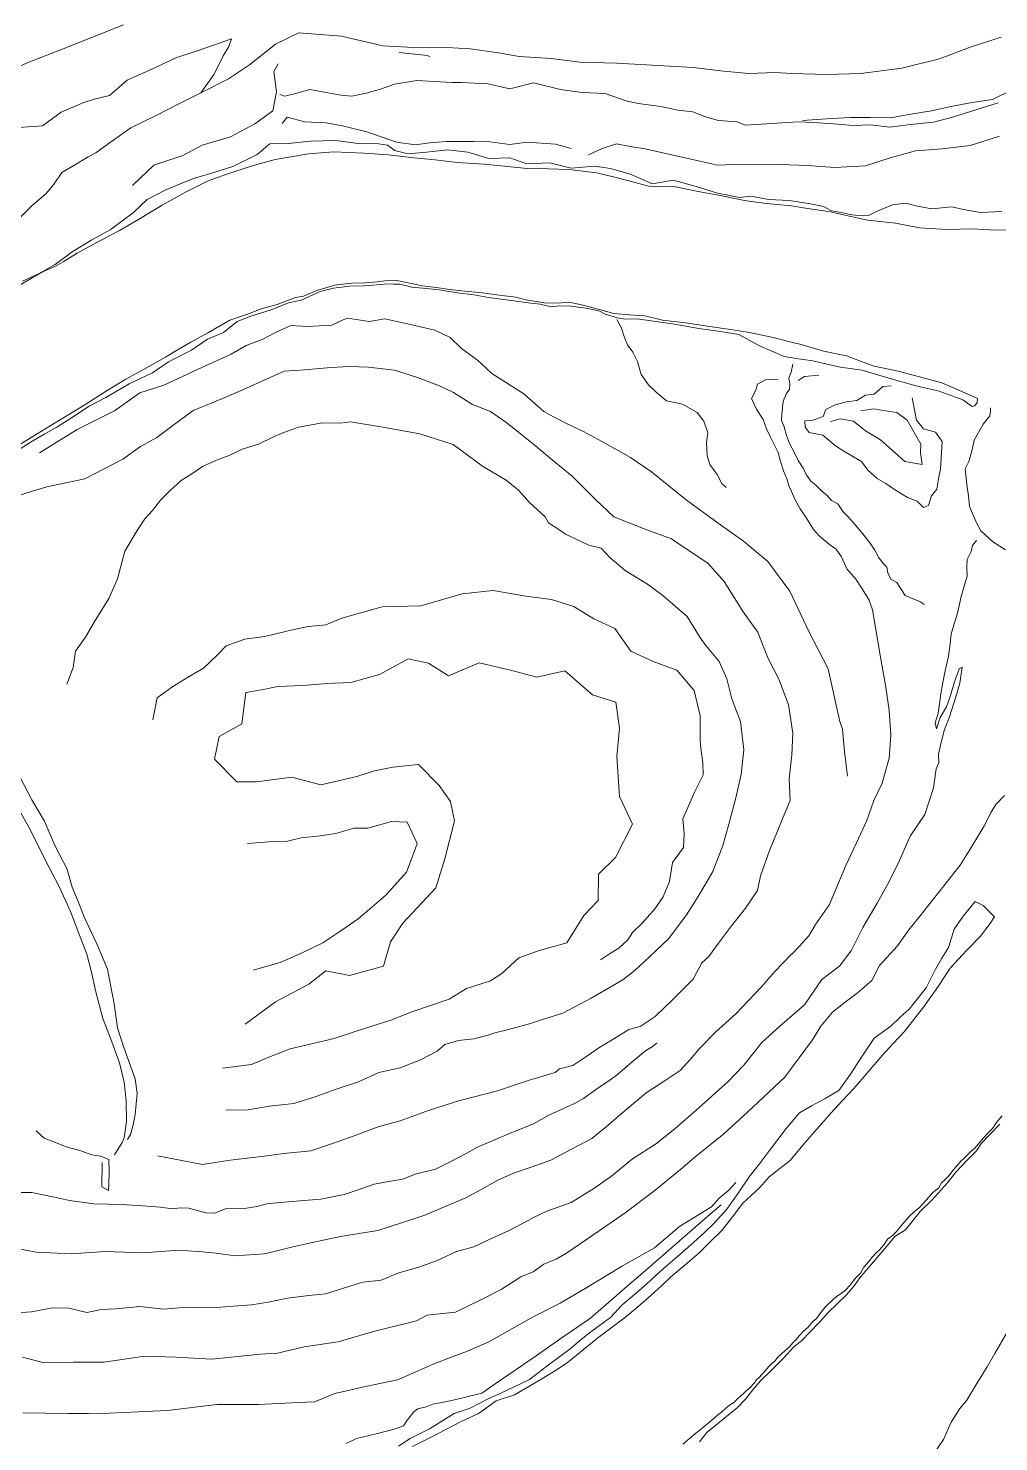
# Model space of a CAD drawing. Extents: x 683321 to 688873, y 7661944 to 7668387.
# Drawn here: x 686231.1 to 686444.6, y 7665624.4 to 7665935.4 of the extents above; entities that cross this region are included whole.
import ezdxf

# ---------------------------------------------------------------- set-up
doc = ezdxf.new("R2010")
doc.units = 0
doc.header["$MEASUREMENT"] = 0
doc.layers.add('01 CRESTA_Line', color=3, linetype='Continuous', lineweight=20)

msp = doc.modelspace()

# ---------------------------------------------------------------- linework, layer by layer
at = {"layer": '01 CRESTA_Line'}
for points in [[(686225.62, 7665925.57, 3980.5), (686231.52, 7665928.09, 3980.27), (686238.36, 7665930.78, 3979.99), (686245.19, 7665933.48, 3979.97), (686252.02, 7665936.18, 3980.21)], [(686269.07, 7665921.23, 3999), (686275.1, 7665924.31, 3998.91), (686279.73, 7665927.39, 3998.56), (686285.48, 7665931.93, 3997.71), (686290.61, 7665934.42, 3996.92), (686300.03, 7665933.68, 3996.9), (686309.11, 7665931.55, 3997.09), (686314.56, 7665931.28, 3998.34), (686323.21, 7665931.21, 3998.88), (686328.31, 7665930.91, 3999.16), (686334.56, 7665930.02, 3999.19), (686339.08, 7665929.23, 3999.34), (686346.11, 7665928.75, 3999.45), (686352.48, 7665927.99, 3999.55), (686360.56, 7665927.73, 3999.68), (686369.7, 7665927.24, 3999.82), (686377.43, 7665926.81, 3999.84), (686384.05, 7665925.96, 3999.81), (686389.67, 7665925.45, 3999.8), (686395.51, 7665925.7, 3999.61), (686399.06, 7665925.47, 3999.62), (686406.83, 7665925.24, 3999.98), (686414.33, 7665925.47, 4000.05), (686423.34, 7665926.68, 3999.98), (686431.59, 7665928.7, 3999.97), (686438.59, 7665931.35, 3999.99), (686445.21, 7665933.5, 3999.93)], [(686229.44, 7665893.96, 4000.54), (686231.92, 7665896.46, 4000.3), (686234.92, 7665899.02, 4000.34), (686236.63, 7665900.97, 4000.1), (686238.45, 7665903.73, 3999.96), (686241.12, 7665905.21, 3999.54), (686244.24, 7665907.15, 3999.36), (686245.93, 7665908.03, 3999.24), (686248.67, 7665909.98, 3999.76), (686253.61, 7665913.55, 3999.55), (686259.04, 7665916.2, 3999.16), (686264.36, 7665918.87, 3999.17), (686269.07, 7665921.23, 3999), (686272.01, 7665925.32, 3997.13), (686273.99, 7665929.34, 3995.41), (686275.17, 7665931.39, 3994.94), (686275.8, 7665933.14, 3994.4), (686272.04, 7665931.81, 3993.23), (686268.27, 7665930.49, 3991.56), (686263.54, 7665928.91, 3990.36), (686259.04, 7665926.83, 3989.87), (686252.84, 7665924.04, 3989.87), (686248.91, 7665920.63, 3989.81), (686245.58, 7665919.86, 3988.76), (686243.28, 7665919.13, 3987.89), (686238.3, 7665916.95, 3987.92), (686234.23, 7665913.99, 3987.95), (686228.97, 7665913.59, 3987.82)], [(686286.05, 7665927.64, 4002.17), (686285.11, 7665925.9, 4003.4), (686285.73, 7665921.48, 4007.26), (686284.87, 7665917.24, 4011.63), (686280.95, 7665914.39, 4010.97), (686275.57, 7665911.58, 4010.26), (686269.31, 7665909.72, 4010.13), (686265.1, 7665907.41, 4010.16), (686258.68, 7665905.3, 4010.08), (686254.03, 7665900.8, 4009.97)], [(686312.7, 7665930.08, 4000.12), (686318.95, 7665929.41, 4001.28), (686319.43, 7665929.11, 4000.12)], [(686286.43, 7665920.83, 4009.56), (686287.44, 7665920.52, 4009.6), (686289.66, 7665921, 4009.68), (686293.05, 7665921.94, 4009.68), (686295, 7665921.61, 4010.74), (686299.84, 7665920.7, 4010.01), (686302.27, 7665920.46, 4009.52), (686305.43, 7665921.13, 4009.54), (686308.6, 7665922, 4009.63), (686311.67, 7665923.15, 4009.69), (686316.56, 7665923.91, 4009.62), (686324.35, 7665923.5, 4009.62), (686326.41, 7665923.53, 4009.64), (686332.18, 7665923.2, 4009.78), (686337.04, 7665922.1, 4010.03), (686342.23, 7665923.39, 4009.87), (686348.2, 7665921.93, 4010.27), (686352.99, 7665921.31, 4010.32), (686358.03, 7665921.06, 4010.22), (686362.85, 7665919.37, 4010.26), (686365.28, 7665918.87, 4010.2), (686370.29, 7665918.21, 4010.07), (686374.03, 7665917.44, 4010.05), (686377.35, 7665917.01, 4010), (686380.09, 7665915.95, 4010.1), (686382.97, 7665915.17, 4010.36), (686387.11, 7665914.85, 4010.69), (686388.86, 7665914.12, 4011.38), (686400.51, 7665914.87, 4010.27)], [(686401.48, 7665915.15, 4009.84), (686406.71, 7665915.49, 4009.25), (686411.93, 7665915.82, 4008.59), (686416.36, 7665915.79, 4008.5), (686420.8, 7665915.75, 4008.64), (686425.33, 7665916.52, 4008.44), (686429.86, 7665917.29, 4008.58), (686434.13, 7665918.22, 4008.8), (686438.79, 7665919.08, 4009.23), (686443.27, 7665919.75, 4009.63), (686447.86, 7665922.05, 4010.02)], [(686400.51, 7665914.87, 4010.27), (686403.82, 7665914.67, 4010.33), (686408.31, 7665914.43, 4010.45), (686412.6, 7665914.05, 4010.54), (686416.43, 7665914.17, 4010.54), (686420.68, 7665913.69, 4010.58), (686425.2, 7665914.29, 4010.68), (686430.28, 7665914.79, 4010.89), (686434.44, 7665915.9, 4010.68), (686444.5, 7665919.05, 4010.43)], [(686288.07, 7665915.86, 4013.28), (686286.91, 7665914.51, 4013.56)], [(686350.52, 7665909, 4020.83), (686347.12, 7665909.92, 4020.43), (686340.84, 7665910.34, 4019.11), (686337.07, 7665909.86, 4018.44), (686332.65, 7665910.43, 4017.93), (686328.96, 7665910.49, 4017.75), (686326.33, 7665910.53, 4017.99), (686323.03, 7665910.49, 4017.93), (686319.36, 7665910.22, 4017.27), (686316.31, 7665909.82, 4016.49), (686312.07, 7665910.39, 4016.47), (686305.55, 7665912.63, 4015.89), (686300.24, 7665913.99, 4015.58), (686296.53, 7665914.59, 4014.69), (686291.93, 7665914.88, 4014.1), (686288.07, 7665915.86, 4013.28)], [(686445.36, 7665895.09, 4031.28), (686440.6, 7665894.91, 4030.62), (686436.92, 7665895.57, 4030.09), (686434.31, 7665896.11, 4029.68), (686429.91, 7665895.73, 4029), (686426.41, 7665896.39, 4028.39), (686424.23, 7665896.96, 4027.96), (686421.28, 7665896.61, 4027.73), (686417.73, 7665895.11, 4027.67), (686416, 7665894.21, 4027.52), (686414.79, 7665894.17, 4027.36), (686412.28, 7665894.41, 4027.26), (686409.53, 7665894.98, 4026.9), (686407.81, 7665895.25, 4026.75), (686406.1, 7665896.19, 4026.73), (686403.25, 7665896.78, 4026.45), (686398.51, 7665897.57, 4025.8), (686393.94, 7665897.76, 4025.18), (686390.06, 7665898.51, 4024.79), (686387.7, 7665898.21, 4024.5), (686386.13, 7665898.46, 4024.42), (686382.73, 7665899.18, 4024.21), (686378.04, 7665900.63, 4023.56), (686373.03, 7665901.99, 4022.94), (686368.42, 7665901.23, 4022.43), (686363.5, 7665903.31, 4022.19), (686359.19, 7665904.59, 4021.93), (686355.74, 7665905.06, 4021.56), (686350.51, 7665904.68, 4021.19), (686345.82, 7665905.79, 4020.6), (686340.82, 7665905.63, 4020.06), (686337.03, 7665906.94, 4019.7), (686332.41, 7665906.81, 4019.24), (686327.8, 7665908.2, 4018.65), (686323.32, 7665908.72, 4018.14), (686318.68, 7665908.2, 4017.71), (686314.6, 7665907.77, 4017.45), (686311.72, 7665908.57, 4017.19), (686310.16, 7665909.71, 4016.95), (686307.29, 7665910.14, 4016.85), (686304.19, 7665910.02, 4016.69), (686298.76, 7665910.76, 4016.22), (686293.18, 7665910.62, 4015.79), (686288.34, 7665910.07, 4015.45), (686284.24, 7665910.04, 4015.04), (686281.42, 7665907.62, 4014.77), (686276.12, 7665905.03, 4014.45), (686271.65, 7665903.63, 4014.14), (686267.46, 7665902.41, 4013.79), (686264.32, 7665901.12, 4013.61), (686261.19, 7665899.82, 4013.43), (686257.25, 7665897.72, 4012.89), (686254.19, 7665894.88, 4012.33), (686251.63, 7665892.99, 4012.15), (686249.07, 7665891.1, 4011.98), (686245.08, 7665888.87, 4011.41), (686240.72, 7665886.23, 4010.89), (686237, 7665883.48, 4010.39), (686233.35, 7665881.42, 4010.01), (686229.77, 7665879.8, 4009.58)], [(686354.38, 7665907.6, 4020.29), (686357.36, 7665908.97, 4020.52), (686360.5, 7665909.97, 4020.78), (686363.52, 7665909.45, 4020.89), (686366.84, 7665908.91, 4020.15), (686375.24, 7665907.03, 4019.61), (686381.47, 7665905.58, 4019.49)], [(686381.47, 7665905.58, 4019.49), (686382.55, 7665905.32, 4019.47), (686388.57, 7665905.5, 4019.31), (686396.57, 7665905.46, 4019.52), (686402.58, 7665905.21, 4019.64), (686408.52, 7665904.77, 4019.77), (686415.33, 7665905.18, 4019.97), (686420.76, 7665906.91, 4019.95), (686426.35, 7665908.43, 4020.09), (686432.17, 7665908.87, 4020.03), (686438.37, 7665909.62, 4020.08), (686444.84, 7665911.66, 4020.22)], [(686228.77, 7665878.67, 4009.58), (686232.09, 7665880.62, 4010.02), (686234.58, 7665881.95, 4009.97), (686237.24, 7665883.14, 4010.29), (686238.78, 7665884.02, 4010.37), (686241.86, 7665885.97, 4010.95), (686246.85, 7665888.66, 4011.6), (686251.12, 7665890.96, 4012.09), (686255.33, 7665893.32, 4012.57), (686260.53, 7665896.53, 4013.24), (686265.78, 7665899.44, 4013.87), (686270.63, 7665901.84, 4014.15), (686274.76, 7665903.34, 4014.44), (686280.36, 7665905.17, 4014.85), (686285.39, 7665906.53, 4015.27), (686292.76, 7665907.82, 4015.97), (686298.28, 7665908.26, 4016.38), (686304.93, 7665907.96, 4016.7), (686310.32, 7665907.55, 4017.17), (686315.95, 7665906.93, 4017.77), (686320.63, 7665906.45, 4018.23), (686325.43, 7665905.86, 4018.59), (686331.4, 7665905.55, 4019.32), (686335.91, 7665905.1, 4019.84), (686340.88, 7665904.61, 4020.2), (686345.51, 7665904.48, 4020.79), (686350.13, 7665904.32, 4021.23), (686356.1, 7665903.59, 4021.72), (686360.16, 7665902.7, 4022.04), (686367.62, 7665900.7, 4022.5), (686373.48, 7665900.52, 4023.06), (686378.14, 7665899.57, 4023.69), (686383.67, 7665898.56, 4024.14), (686388.73, 7665897.51, 4024.69), (686393.43, 7665896.87, 4025.23), (686399.02, 7665896.36, 4026.07), (686402.54, 7665895.77, 4026.32), (686407.59, 7665895.04, 4026.93), (686410.08, 7665894.46, 4026.97), (686412.79, 7665893.84, 4027.36), (686415.87, 7665893.2, 4027.58), (686421.9, 7665892.52, 4028.07), (686427.22, 7665891.55, 4028.97), (686433.2, 7665891.12, 4029.67), (686438.89, 7665891.29, 4030.61), (686443.85, 7665891, 4031.08), (686450.58, 7665891.11, 4031.81)], [(686227.71, 7665842.94, 4007.73), (686232.06, 7665845.61, 4008.12), (686235.91, 7665847.92, 4008.61), (686240.74, 7665850.89, 4008.85), (686243.73, 7665852.69, 4009.22), (686248.44, 7665855.74, 4009.72), (686252.56, 7665858.19, 4010.16), (686256.6, 7665860.43, 4010.62), (686261.3, 7665863.1, 4011.24), (686264.06, 7665864.72, 4011.64), (686266.82, 7665866.34, 4012.04), (686270.75, 7665868.52, 4012.6), (686275.46, 7665871.17, 4013.07), (686279.54, 7665872.58, 4013.44), (686282.31, 7665873.67, 4013.86), (686285.87, 7665874.62, 4014.19), (686289.86, 7665876.17, 4014.62), (686291.64, 7665876.47, 4014.77), (686294.58, 7665877.73, 4015), (686298.51, 7665878.9, 4015.47), (686302.21, 7665879.36, 4015.65), (686305.19, 7665879.42, 4016.15), (686307.9, 7665879.61, 4016.24), (686309.57, 7665879.84, 4016.4), (686312.16, 7665879.92, 4016.6), (686317.83, 7665878.77, 4017.55), (686320.83, 7665878.36, 4017.93), (686323.84, 7665877.96, 4018.31), (686327.79, 7665877.53, 4018.72), (686330.47, 7665877.27, 4018.96), (686335.31, 7665876.65, 4019.38), (686338.39, 7665876.3, 4019.82), (686340.55, 7665875.66, 4019.95), (686344.69, 7665875.04, 4020.56), (686347.63, 7665874.96, 4020.95), (686350.02, 7665875.15, 4020.93), (686353.22, 7665874.47, 4021.55), (686356.52, 7665873.64, 4021.94), (686359.95, 7665872.64, 4022.36), (686363.36, 7665872.39, 4022.87), (686366.77, 7665872.13, 4023.37), (686370.66, 7665871.24, 4023.86), (686375.7, 7665870.61, 4024.48), (686380.52, 7665869.86, 4024.95), (686386.16, 7665869.06, 4025.56), (686389.83, 7665868.51, 4025.96), (686395.01, 7665867.4, 4026.73), (686398.1, 7665866.62, 4027.13), (686401.19, 7665865.83, 4027.53), (686406.08, 7665864.36, 4028.23), (686411.16, 7665863.33, 4028.97), (686414.2, 7665862.21, 4029.39), (686417.24, 7665861.09, 4029.82), (686422.49, 7665859.99, 4030.65), (686427.19, 7665858.7, 4031.09), (686432.09, 7665857.42, 4031.48), (686435.22, 7665856.08, 4031.68), (686439.96, 7665853.95, 4031.9), (686439.89, 7665852.99, 4031.96), (686439.31, 7665852.38, 4031.89), (686438.78, 7665852.23, 4031.81), (686436.78, 7665853.64, 4031.75), (686431.55, 7665855.56, 4031.44), (686426.17, 7665856.81, 4031.22), (686423.31, 7665857.63, 4030.76), (686420.44, 7665858.45, 4030.3), (686417.51, 7665859.32, 4029.94), (686414.58, 7665860.19, 4029.58), (686409.85, 7665860.9, 4029.04), (686406.81, 7665861.56, 4028.52), (686403.76, 7665862.23, 4027.99), (686400.59, 7665862.71, 4027.53), (686397.43, 7665863.19, 4027.06), (686392, 7665865.54, 4026.29), (686387.44, 7665868.08, 4025.48), (686382.91, 7665868.76, 4025.23), (686378.61, 7665869.4, 4024.81), (686372.88, 7665870.38, 4024), (686369.69, 7665870.87, 4023.69), (686365.05, 7665871.51, 4023.12), (686362.5, 7665871.46, 4022.7), (686360.77, 7665871.7, 4022.74), (686358.03, 7665872.49, 4022.14), (686356.6, 7665873.24, 4022.03), (686353.83, 7665873.86, 4021.7), (686352.07, 7665874.08, 4021.43), (686350.45, 7665874.29, 4021.2), (686348.05, 7665874.38, 4020.89), (686346.14, 7665874.15, 4020.46), (686343.74, 7665874.75, 4020.1), (686341.11, 7665875.01, 4020.09), (686337.4, 7665875.53, 4019.75), (686332.38, 7665876.18, 4019.14), (686329.12, 7665876.75, 4018.78), (686325.56, 7665877.25, 4018.34), (686321.51, 7665877.9, 4017.94), (686317.93, 7665878.25, 4017.41), (686315.47, 7665878.48, 4017.1), (686312.87, 7665879.1, 4016.59), (686311.47, 7665879.1, 4016.57), (686310.18, 7665879.22, 4016.39), (686307.79, 7665878.95, 4016.37), (686305, 7665878.79, 4016.14), (686301.76, 7665878.72, 4015.59), (686298.22, 7665878.24, 4015.14), (686295.28, 7665877.48, 4014.96), (686291.13, 7665875.62, 4014.51), (686288.35, 7665875.01, 4014.18), (686284.51, 7665873.47, 4013.75), (686280.03, 7665872.1, 4013.56), (686277.06, 7665870.92, 4013.08), (686274, 7665868.5, 4012.64), (686270.51, 7665866.99, 4012.25), (686266.96, 7665864.64, 4011.76), (686261.91, 7665862.05, 4011.26), (686258.39, 7665859.6, 4010.76), (686253.3, 7665857.16, 4010.1), (686248.15, 7665854.18, 4009.67), (686244.44, 7665852.27, 4009.34), (686240.6, 7665849.74, 4009.01), (686237.32, 7665847.65, 4008.7), (686234.7, 7665846.16, 4008.46), (686232.08, 7665844.68, 4008.23), (686229.31, 7665842.92, 4007.93)], [(686300.55, 7665871.33, 4011.68), (686301.31, 7665871.67, 4011.64), (686306.07, 7665870.94, 4011.12), (686309.57, 7665871.52, 4011.33), (686315.19, 7665870.26, 4010.63), (686320.51, 7665869.04, 4010.82), (686323.91, 7665867.42, 4009.82), (686326.42, 7665864.97, 4009.61), (686329.92, 7665862.37, 4009.6), (686331.81, 7665860.62, 4009.68)], [(686233.53, 7665841.99, 4006.93), (686241.8, 7665847.13, 4006.88), (686250.04, 7665851.28, 4007.69), (686255.62, 7665855.25, 4008.79), (686260.88, 7665856.88, 4009.93), (686269.23, 7665860.82, 4010.65), (686275.72, 7665863.69, 4010.22), (686279.04, 7665865.62, 4011.22), (686282.52, 7665866.98, 4011.47), (686285.63, 7665868.54, 4011.81), (686288.85, 7665870.01, 4012.22), (686292.44, 7665869.84, 4013.12), (686297.87, 7665870.12, 4011.81), (686300.55, 7665871.33, 4011.68)], [(686384.67, 7665834.38, 4016.13), (686383.7, 7665835.25, 4015.97), (686382.65, 7665837.26, 4016.64), (686381.03, 7665839.47, 4017.44), (686380.47, 7665841.41, 4018.33), (686380.3, 7665844.26, 4019.28), (686380.59, 7665846.42, 4019.78), (686379.74, 7665848.96, 4020.6), (686378.28, 7665850.86, 4021.23), (686375.06, 7665852.72, 4021.66), (686371.53, 7665853.49, 4021.66), (686369.24, 7665855.33, 4021.85), (686367.54, 7665856.97, 4021.71), (686365.95, 7665859.23, 4022.18), (686365.12, 7665862.14, 4022.86), (686364.11, 7665864.14, 4022.8), (686362.94, 7665865.75, 4022.65), (686362.25, 7665867.41, 4022.03), (686361.59, 7665869.48, 4021.92), (686360.56, 7665871.38, 4022.56)], [(686226.9, 7665832.01, 4001.62), (686235.18, 7665834.51, 4001.06), (686243.48, 7665836.3, 4000.91), (686251.86, 7665840.65, 3999.88), (686255.8, 7665843.43, 3999.87), (686259.39, 7665845.41, 3999.84), (686262.86, 7665848.06, 3999.83), (686267.33, 7665851.34, 3999.82), (686272.41, 7665853.36, 3999.82), (686276.76, 7665855.22, 3999.9), (686282.15, 7665857.65, 3999.99), (686287.4, 7665860, 3999.94), (686291.95, 7665860.27, 3999.94), (686297.67, 7665860.8, 3999.94), (686301.75, 7665860.99, 3999.95), (686305.94, 7665860.88, 3999.96), (686311.69, 7665860.17, 3999.99), (686316.74, 7665858.62, 4000.01), (686321.55, 7665856.79, 4000.05), (686324.63, 7665855.3, 4000.08), (686328.84, 7665852.65, 4000.12), (686332.81, 7665851.08, 4000.28), (686336.14, 7665848.76, 4000.16), (686339.66, 7665845.94, 4000.19), (686342.28, 7665843.93, 4000.21), (686346.79, 7665840.08, 4000.29), (686350.77, 7665836.89, 4000.47), (686355.88, 7665831.75, 4000.83), (686359.95, 7665827.96, 4000.42), (686367.23, 7665825.06, 4001.03), (686372.63, 7665823.07, 4000.93), (686374.08, 7665822.1, 4000.89)], [(686331.81, 7665860.62, 4009.68), (686333.06, 7665859.48, 4009.73), (686335.52, 7665857.9, 4009.85), (686340.13, 7665854.98, 4010.02), (686344.52, 7665851.08, 4010.03), (686346.67, 7665849.94, 4010.03)], [(686399.32, 7665861.51, 4030.07), (686398.95, 7665859.79, 4029.39), (686398.44, 7665858.42, 4029.52), (686398.7, 7665857.09, 4029.2), (686398.62, 7665855.97, 4028.64), (686398.01, 7665855.24, 4027.91), (686397.45, 7665853.86, 4027.74), (686397.16, 7665852.92, 4027.82), (686397.08, 7665851.83, 4027.69), (686396.93, 7665850.56, 4027.85), (686396.85, 7665849.13, 4027.82), (686397.39, 7665847.74, 4028.03), (686397.97, 7665845.82, 4027.78), (686398.61, 7665844.08, 4027.79), (686399.71, 7665842.03, 4027.73), (686400.53, 7665840.35, 4027.64), (686401.57, 7665838.62, 4027.37), (686402.27, 7665837.25, 4027.4), (686403.32, 7665835.8, 4027.29), (686404.39, 7665834.87, 4027.22), (686405.73, 7665833.61, 4027.27), (686406.95, 7665832.55, 4027.16), (686407.85, 7665831.54, 4027.03), (686409.23, 7665830.76, 4026.97), (686410.41, 7665829.01, 4026.83), (686411.58, 7665827.87, 4026.84), (686412.58, 7665826.65, 4026.81), (686413.55, 7665825.62, 4026.8), (686414.7, 7665824.22, 4026.69), (686416.27, 7665822.23, 4026.75), (686417.39, 7665820.62, 4026.77), (686418.19, 7665819.05, 4026.62), (686419.24, 7665817.68, 4026.64), (686420.03, 7665816.83, 4026.47), (686420.21, 7665815.64, 4026.09), (686420.89, 7665814.25, 4026.19), (686422.24, 7665813.52, 4026.23), (686423.22, 7665811.87, 4025.87), (686424.05, 7665810.61, 4025.64), (686425.81, 7665809.87, 4025.49), (686427.4, 7665809.2, 4025.15), (686428.25, 7665808.63, 4024.79)], [(686399.07, 7665731.68, 4020.68), (686399.19, 7665731.8, 4020.68), (686400.75, 7665733.36, 4020.63), (686402.84, 7665735.75, 4020.7), (686404.29, 7665738.21, 4020.67), (686407.38, 7665742.62, 4020.67), (686408.99, 7665746.53, 4020.55), (686411.02, 7665751.22, 4020.58), (686413.32, 7665756.22, 4020.66), (686415.62, 7665761.08, 4020.8), (686417.14, 7665765.49, 4020.89), (686419, 7665769.32, 4021.1), (686420.51, 7665774.81, 4021.29), (686420.9, 7665779.86, 4021.57), (686420.51, 7665785.3, 4021.99), (686419.81, 7665790.42, 4022.45), (686418.66, 7665797.02, 4023.05), (686416.89, 7665807.48, 4023.84), (686416.04, 7665809.73, 4024.15), (686414.47, 7665812.28, 4024.3), (686413.21, 7665814.21, 4024.28), (686411.2, 7665816.49, 4024.45), (686410.02, 7665819.16, 4024.66), (686408.89, 7665820.79, 4024.7), (686407.4, 7665821.84, 4024.32), (686405.21, 7665823.66, 4024.75), (686403.86, 7665825.18, 4024.77), (686402.31, 7665827.64, 4024.95), (686400.97, 7665829.67, 4025.21), (686399.82, 7665831.66, 4025.37), (686398.45, 7665834.8, 4025.64), (686397.99, 7665836.29, 4025.8), (686397.3, 7665838.05, 4026.04), (686396.59, 7665840.09, 4026.15), (686396.07, 7665842.12, 4026.44), (686395.37, 7665843.57, 4026.57), (686394.33, 7665845.58, 4026.73), (686393.54, 7665847.31, 4026.9), (686392.83, 7665849.34, 4026.95), (686391.38, 7665851.45, 4027.23), (686390.25, 7665853.96, 4027.08), (686391.16, 7665855.8, 4027.46), (686391.55, 7665857.14, 4027.48), (686393.34, 7665858.07, 4027.96), (686396.11, 7665858.23, 4028.42)], [(686405.06, 7665859.09, 4028.31), (686401.88, 7665858.82, 4029.67), (686400.5, 7665857.94, 4028.45)], [(686425.57, 7665854.15, 4031.15), (686426.56, 7665849.17, 4030.91), (686428.08, 7665847.33, 4030.37), (686430.75, 7665846.53, 4030.55), (686432.2, 7665844.48, 4030.83), (686431.82, 7665838.45, 4030.77), (686431.47, 7665836.65, 4030.64), (686431.03, 7665834.02, 4029.85), (686429.86, 7665832.56, 4029.94), (686429.17, 7665830.42, 4029.62), (686428.1, 7665830.02, 4029.12), (686426.7, 7665831.39, 4028.59), (686424.55, 7665832.22, 4028.22), (686421.7, 7665833.93, 4028.9), (686419.81, 7665835.26, 4029.82), (686417.92, 7665836.35, 4029.69), (686415.81, 7665838.21, 4029.15), (686414.45, 7665840.08, 4029.53), (686410.56, 7665842.37, 4029.14), (686408.75, 7665843.54, 4028.62), (686405.91, 7665845.91, 4028.95), (686402.95, 7665846.5, 4028.96), (686402.01, 7665847.65, 4029.19), (686402, 7665849.04, 4028.87), (686403.61, 7665849.16, 4028.72), (686406.03, 7665849.98, 4029.5), (686406.6, 7665851.56, 4029.57), (686408.63, 7665852.57, 4029.89), (686411.14, 7665853.2, 4029.45), (686413.4, 7665853.53, 4030.09), (686415.3, 7665854.67, 4030.12), (686417.22, 7665854.89, 4030.5), (686419.11, 7665856.61, 4030.12), (686420.99, 7665856.78, 4030.54)], [(686346.67, 7665849.94, 4010.03), (686349.64, 7665848.36, 4010.03), (686353.25, 7665846.71, 4010.04), (686357.32, 7665844.48, 4010.01), (686360.88, 7665842.54, 4009.83), (686363.6, 7665840.99, 4009.72), (686368.19, 7665837.84, 4010.3), (686375.86, 7665831.69, 4011.33), (686382.88, 7665826.53, 4012.24), (686388.5, 7665822.58, 4011.47), (686393.85, 7665818.09, 4011.08), (686398.68, 7665811.55, 4010.43), (686402.85, 7665802.7, 4010.4), (686407.14, 7665794.51, 4010.45), (686408.73, 7665787.12, 4010.46), (686409.7, 7665782.87, 4010.56), (686410.26, 7665781.21, 4010.29), (686410.71, 7665776.29, 4010.77), (686411.34, 7665770.84, 4011.31)], [(686407.62, 7665848.9, 4029.83), (686409.73, 7665849.52, 4029.97), (686412.71, 7665849, 4029.17), (686415.31, 7665846.87, 4029.36), (686418.59, 7665844.86, 4030.3), (686421.86, 7665841.99, 4029.53), (686423.97, 7665840.12, 4029.97), (686427.8, 7665839.42, 4030.24), (686427.46, 7665841.99, 4030.76), (686427.52, 7665843.91, 4030.59), (686424.47, 7665849.19, 4031), (686422.19, 7665850.92, 4030.75), (686419.2, 7665851.35, 4030.5), (686417.12, 7665851.68, 4030.61), (686414.26, 7665851.28, 4030.51)], [(686442.81, 7665851.88, 4032.46), (686442.86, 7665851.17, 4032.89), (686442.71, 7665850.17, 4033.05), (686441.19, 7665848.29, 4033.05), (686439.27, 7665844.82, 4033.25), (686438.74, 7665842.41, 4033.86), (686438.07, 7665840.09, 4033.89), (686437.29, 7665838.5, 4033.89), (686437.73, 7665834.47, 4034.07), (686438, 7665832.55, 4034.06), (686438.23, 7665830.23, 4033.8), (686439.86, 7665826.46, 4034.04), (686440.74, 7665824.86, 4034.09), (686443.35, 7665822.42, 4035.55), (686446.17, 7665820.69, 4036.52)], [(686274.55, 7665697.4, 3989.48), (686279.43, 7665697.49, 3989.53), (686284.1, 7665698.24, 3989.57), (686289.51, 7665698.84, 3989.53), (686294.4, 7665700.42, 3989.62), (686298.42, 7665701.85, 3989.64), (686303.72, 7665703.63, 3989.61), (686308.22, 7665705.65, 3989.16), (686312.92, 7665706.72, 3989.8), (686317.41, 7665708.48, 3989.81), (686321.02, 7665710.33, 3989.82), (686322.76, 7665711.85, 3989.82), (686325.75, 7665712.68, 3989.84), (686329.13, 7665713.11, 3989.95), (686332.25, 7665713.86, 3990.06), (686333.76, 7665714.38, 3990.09), (686336.77, 7665715.14, 3990.21), (686341.56, 7665716.45, 3990.29), (686344.21, 7665717.31, 3990.19), (686348.73, 7665718.72, 3990.2), (686354.98, 7665722.02, 3990.21), (686361.93, 7665726.07, 3990.18), (686364.66, 7665728.15, 3990.18), (686367.8, 7665731.09, 3990.17), (686372.01, 7665735.17, 3990.19), (686375.91, 7665740.34, 3990.17), (686378.53, 7665744.38, 3990.07), (686381.7, 7665749.88, 3990.1), (686383.9, 7665755.58, 3990.14), (686385.27, 7665760.31, 3990.19), (686386.73, 7665765.8, 3990.17), (686387.97, 7665771.24, 3990.14), (686388.56, 7665776.7, 3990.22), (686387.79, 7665782.88, 3990.26), (686385.91, 7665787.85, 3990.06), (686384.8, 7665792.31, 3990.01), (686383.09, 7665796.09, 3990.01), (686380.19, 7665799.6, 3990.09), (686378.87, 7665801.47, 3990.06), (686376.09, 7665805.97, 3990.01), (686373.41, 7665808.3, 3989.98), (686370.74, 7665810.62, 3989.94), (686367.31, 7665813.15, 3989.93), (686362.46, 7665816.11, 3989.93), (686359.03, 7665818.96, 3990.08), (686357.13, 7665821.02, 3990.78), (686354.4, 7665821.68, 3990.37), (686351.66, 7665823.05, 3990.07), (686349.31, 7665824.15, 3990.04), (686347.8, 7665825.13, 3990.03), (686345.58, 7665826.61, 3989.95), (686344.8, 7665827.94, 3989.94), (686341.38, 7665831.07, 3989.92), (686338.92, 7665833.82, 3990.03), (686336.27, 7665835.99, 3989.94), (686331.04, 7665839.05, 3989.83), (686324.57, 7665843.84, 3989.4), (686317.25, 7665846.19, 3989.45), (686309.51, 7665847.6, 3989.63), (686301.99, 7665848.83, 3989.78), (686299.76, 7665848.51, 3989.81), (686295.84, 7665848.61, 3989.82), (686290.54, 7665847.66, 3989.79), (686287.28, 7665846.49, 3989.81), (686284.88, 7665845.44, 3989.89), (686281.72, 7665843.93, 3990.06), (686278.17, 7665842.79, 3990.14), (686275.28, 7665841.41, 3990.18), (686272.49, 7665840.37, 3990.22), (686269.44, 7665838.99, 3990.31), (686267.04, 7665837.4, 3990.28), (686264.75, 7665835.9, 3990.23), (686262.26, 7665833.71, 3990.15), (686260.15, 7665831.59, 3989.99), (686258.38, 7665829.36, 3989.89), (686256.72, 7665827.5, 3989.91), (686255.02, 7665824.93, 3989.88), (686252.34, 7665820.37, 3989.77), (686250.7, 7665814.32, 3989.73), (686248.82, 7665809.93, 3989.84), (686245.55, 7665804.74, 3989.93), (686243.65, 7665801.43, 3989.95), (686241.45, 7665798.39, 3989.98), (686240.94, 7665794.77, 3990.01), (686239.57, 7665791.12, 3989.98), (686239.56, 7665791.13, 3989.98)], [(686374.08, 7665822.1, 4000.89), (686380.63, 7665817.71, 4000.73), (686384.22, 7665813.73, 4000.67), (686388.38, 7665807.01, 4000.53), (686391.6, 7665802.57, 4000.68), (686392.88, 7665799.36, 4000.61)], [(686405.74, 7665726.14, 4030.13), (686409.64, 7665729.14, 4030.57), (686412.27, 7665732.59, 4030.88), (686414.7, 7665737.59, 4030.68), (686417.86, 7665742.96, 4030.33), (686420.44, 7665747.53, 4030.26), (686422.77, 7665752.34, 4030.14), (686425.13, 7665757.7, 4030.16), (686428.35, 7665762.45, 4030.33), (686430.28, 7665768.33, 4030.38), (686430.87, 7665772.5, 4030.45), (686431.44, 7665773.77, 4031.02), (686431.41, 7665775.7, 4030.98), (686431.98, 7665778.28, 4031.15), (686432.74, 7665781.13, 4031.23), (686433.79, 7665783.92, 4031.38), (686435.24, 7665788.34, 4031.38), (686436.05, 7665791.36, 4031.12), (686436.6, 7665794.86, 4031.14), (686435.92, 7665794.5, 4031.07), (686434.86, 7665791.39, 4030.86), (686434.01, 7665788.63, 4030.84), (686433.15, 7665786.11, 4030.63), (686431.73, 7665783.78, 4030.22), (686430.98, 7665781.27, 4030.05), (686430.65, 7665782.6, 4029.82), (686431.34, 7665784.73, 4030.1), (686431.66, 7665787.32, 4030.59), (686431.87, 7665788.98, 4030.44), (686432.33, 7665791.51, 4030.63), (686432.82, 7665794.06, 4030.92), (686433.56, 7665797.24, 4031.03), (686433.92, 7665799.97, 4031.11), (686434.18, 7665802.14, 4031.31), (686434.78, 7665804.14, 4031.4), (686435.34, 7665806.03, 4031.42), (686435.84, 7665808, 4031.54), (686436.33, 7665810.11, 4031.76), (686436.95, 7665812.44, 4031.66), (686437.68, 7665814.88, 4031.81), (686437.64, 7665816.93, 4031.94), (686437.73, 7665818.56, 4031.93), (686438.56, 7665820.33, 4032.04), (686438.86, 7665821.65, 4032.04), (686439.73, 7665822.76, 4032.62)], [(686357.03, 7665730.46, 3980.01), (686359.17, 7665731.91, 3980.04), (686361.06, 7665733.04, 3980.17), (686363.01, 7665734.86, 3980.18), (686364.06, 7665736.5, 3980.16), (686366.2, 7665738.55, 3980.21), (686367.88, 7665740.44, 3980.18), (686368.79, 7665741.43, 3980.17), (686370.8, 7665744.32, 3980.19), (686372.22, 7665747.73, 3980.19), (686372.87, 7665751.84, 3980.14), (686375.24, 7665755.15, 3980.18), (686375.44, 7665758.21, 3980.12), (686375.09, 7665761.47, 3980.08), (686375.9, 7665763.35, 3980.1), (686377.79, 7665767.53, 3980.1), (686379.63, 7665771.15, 3980.14), (686379.53, 7665773.83, 3980.09), (686379.09, 7665777.02, 3980.03), (686378.96, 7665778.67, 3980.04), (686378.97, 7665784.18, 3980.11), (686377.6, 7665789.7, 3980.2), (686373.81, 7665794.22, 3979.94), (686368.59, 7665796.07, 3979.81), (686363.66, 7665798.37, 3979.75), (686360.19, 7665803.39, 3979.65), (686355.56, 7665805.47, 3979.65), (686351.11, 7665808.21, 3979.69), (686346.21, 7665809.76, 3979.76), (686340.54, 7665810.47, 3979.89), (686333.39, 7665811.7, 3979.98), (686326.53, 7665810.98, 3980.1), (686317.43, 7665808.32, 3980), (686308.96, 7665808.13, 3980), (686300.05, 7665805.66, 3980.11), (686296.52, 7665804.16, 3980.14), (686292.69, 7665803.81, 3980.14), (686289.22, 7665803.1, 3980.13), (686283.04, 7665801.6, 3980.08), (686278.76, 7665801.05, 3980.03), (686274.59, 7665799.58, 3980.06), (686272.53, 7665797.44, 3980.12), (686269.63, 7665794.61, 3980.24), (686266.51, 7665792.78, 3980.02), (686262.66, 7665790.48, 3979.98), (686259.45, 7665788.13, 3980.09), (686258.51, 7665783.3, 3980.05)], [(686392.88, 7665799.36, 4000.61), (686393.9, 7665796.77, 4000.55), (686396.27, 7665792.2, 4000.6)], [(686278.81, 7665716.34, 3988.19), (686285.51, 7665721.23, 3987.21), (686292.8, 7665725.11, 3985.48), (686296.52, 7665728.06, 3985.17), (686301.79, 7665727.04, 3985.15), (686309.28, 7665729.08, 3984.56), (686310.78, 7665734.43, 3984.1), (686313.47, 7665738.54, 3983.75), (686320.74, 7665746.3, 3982.36), (686322.71, 7665752.7, 3981.14), (686324.88, 7665761.04, 3979.89), (686323.99, 7665765.32, 3979.48), (686321.49, 7665768.81, 3979.03), (686316.92, 7665773.42, 3978.87), (686311.29, 7665772.86, 3978.03), (686307.29, 7665772.05, 3977.86), (686303.41, 7665770.82, 3977.64), (686295.46, 7665768.98, 3976.79), (686289.07, 7665770.68, 3976.94), (686281.33, 7665769.62, 3976.79), (686276.97, 7665769.64, 3976.22), (686272.07, 7665774.62, 3975.83), (686273.06, 7665779.6, 3976.02), (686278.05, 7665782.41, 3976.08), (686278.98, 7665789.29, 3976), (686282.43, 7665789.84, 3976.03), (686285.98, 7665790.57, 3976.61), (686291.44, 7665790.84, 3976.07), (686296.93, 7665791.29, 3976.5), (686302.09, 7665791.49, 3976.88), (686308.4, 7665793.21, 3976.63), (686314.69, 7665796.72, 3977.02), (686319.16, 7665795.74, 3977.4), (686323.56, 7665792.96, 3977.09), (686330.29, 7665795.84, 3976.85), (686337.2, 7665794.23, 3976.07), (686342.98, 7665792.66, 3976.73), (686349.16, 7665794.03, 3975.89), (686355.24, 7665788.76, 3975.84), (686360.34, 7665787.14, 3975.38), (686361.15, 7665781.42, 3976.73), (686360.6, 7665775.23, 3976.66), (686361.16, 7665766.42, 3977.3), (686364.06, 7665760.3, 3977.8), (686360.28, 7665752.96, 3978.44), (686356.54, 7665749.29, 3978.87), (686356.47, 7665743.48, 3979.1), (686353.35, 7665740.22, 3979.86), (686349.57, 7665734.17, 3980.8), (686343.31, 7665732.46, 3980.96), (686339.03, 7665730.92, 3981.89), (686335.29, 7665727.48, 3982.44), (686332.78, 7665725.84, 3982.63), (686327.5, 7665724.12, 3983.27), (686323.66, 7665721.77, 3983.53), (686315.73, 7665719.07, 3983.7), (686310.87, 7665717.18, 3984.57), (686303.2, 7665714.73, 3985.63), (686298.38, 7665713.12, 3986.42), (686288.68, 7665710.89, 3987.36), (686284.04, 7665709.01, 3987.6), (686280.21, 7665707.46, 3988.22), (686273.79, 7665706.59, 3988.71)], [(686396.27, 7665792.2, 4000.6), (686396.35, 7665792.05, 4000.61), (686398.4, 7665786.55, 4000.6), (686399.33, 7665780.32, 4000.46), (686399.32, 7665780.32, 4000.46), (686399.09, 7665775.55, 4000.42), (686398.54, 7665770.27, 4000.38), (686398.71, 7665765.54, 4000.4), (686396.82, 7665760.96, 4000.3), (686396.23, 7665759.51, 4000.28)], [(686229.21, 7665770.73, 4002.25), (686231.82, 7665765.68, 4002.32), (686234.61, 7665760.97, 4002.19), (686236.91, 7665755.64, 4002.32), (686239.53, 7665750.55, 4002.27), (686240.76, 7665746.45, 4002.64), (686242.01, 7665743.28, 4002.73), (686243.26, 7665740.1, 4002.82), (686244.72, 7665737.05, 4002.78), (686246.19, 7665734, 4002.74), (686247.35, 7665731.2, 4002.79), (686248.51, 7665728.4, 4002.83), (686249.25, 7665724.58, 4002.94), (686249.99, 7665720.77, 4003.04), (686250.67, 7665715.5, 4003.41), (686252.09, 7665711.17, 4003.55), (686253.34, 7665707.73, 4003.7), (686254.59, 7665704.29, 4003.86), (686255.03, 7665701.1, 4003.9), (686254.57, 7665696.42, 4004.18), (686254.08, 7665693.86, 4004.15), (686253.59, 7665692.02, 4004.19), (686252.89, 7665690.92, 4004.32)], [(686413.23, 7665722.91, 4040.13), (686413.96, 7665723.47, 4040.12), (686416.71, 7665725.92, 4040.14), (686418.42, 7665729.19, 4039.99), (686422.38, 7665733.51, 4039.9), (686424.83, 7665737.06, 4039.86), (686427.38, 7665740.13, 4039.88), (686429, 7665742.18, 4039.88), (686432.59, 7665746.74, 4039.92), (686436.18, 7665751.29, 4039.96), (686438.33, 7665754.8, 4039.98), (686440.47, 7665758.32, 4039.9), (686441.35, 7665759.83, 4040.02), (686442.95, 7665762.94, 4040.61), (686444, 7665764.62, 4040.84), (686445.93, 7665766.6, 4041.26)], [(686250.01, 7665687.53, 4004.39), (686251.74, 7665690.24, 4003.66), (686252.16, 7665691.27, 4004.39), (686252.65, 7665694.91, 4004.38), (686252.6, 7665699.45, 4004.37), (686252.19, 7665703.57, 4004.21), (686251.16, 7665707.78, 4004), (686249.19, 7665713.24, 4003.74), (686247.44, 7665717.56, 4003.52), (686245.94, 7665723.4, 4003.52), (686244.89, 7665728.05, 4003.36), (686243.95, 7665731.71, 4003.32), (686242.15, 7665736.5, 4003.21), (686240.34, 7665741.1, 4003.18), (686237.71, 7665746.86, 4002.84), (686235.06, 7665751.88, 4003), (686231.56, 7665758.96, 4002.91), (686228.38, 7665764.63, 4002.78)], [(686279.31, 7665756.05, 3978.58), (686284.04, 7665756.42, 3978.13), (686288.08, 7665756.58, 3977.75), (686291.12, 7665757.29, 3978.04), (686295.27, 7665757.71, 3978.49), (686298.77, 7665758.23, 3978.37), (686302.73, 7665759.4, 3978.24), (686305.76, 7665759.46, 3978.14), (686311.04, 7665760.93, 3979.36), (686314.42, 7665760.72, 3980.05), (686316.65, 7665756.05, 3980.69), (686316.02, 7665754.2, 3980.77), (686314.31, 7665749.73, 3981.01), (686309.75, 7665744.69, 3981.67), (686306.71, 7665742.08, 3982.31), (686303.67, 7665739.47, 3982.96), (686299.83, 7665736.82, 3983.46), (686295.87, 7665734.2, 3983.69), (686291.18, 7665731.96, 3984.43), (686286.48, 7665729.85, 3984.83), (686280.58, 7665728.16, 3985.74)], [(686396.23, 7665759.51, 4000.28), (686394.19, 7665754.53, 4000.22), (686392.25, 7665748.93, 4000.39), (686391.54, 7665745.7, 4000.54), (686388.93, 7665741.8, 4000.61), (686385.63, 7665737.68, 4000.55), (686383, 7665734.16, 4000.64), (686380.74, 7665731.12, 4000.6), (686379.28, 7665729.83, 4000.6), (686377.43, 7665726.22, 4001.76), (686372.86, 7665721.65, 4001.42), (686369.05, 7665717.99, 4001.7), (686365.75, 7665715.8, 4001.43), (686363.23, 7665715.13, 4000.68), (686359.92, 7665713.1, 4000.69), (686356.61, 7665711.08, 4000.69), (686353.77, 7665709.14, 4000.69), (686350.94, 7665707.2, 4000.66), (686347.99, 7665706.46, 4000.53), (686347.04, 7665705.64, 4000.55), (686341.07, 7665703.94, 4000.38), (686334.3, 7665701.67, 4000.1), (686326.04, 7665699.54, 4000.06), (686319.4, 7665697.37, 4000.07), (686312.91, 7665695.04, 3999.94), (686308.06, 7665693.69, 3999.83), (686302.76, 7665691.76, 3999.68), (686298.27, 7665690.11, 3999.64), (686293.28, 7665688.45, 3999.78), (686287.34, 7665687.87, 3999.77), (686283.08, 7665687.25, 3999.84), (686278.6, 7665686.78, 3999.81), (686274.95, 7665686.32, 3999.79), (686269.41, 7665685.43, 3999.98), (686264.47, 7665686.37, 3999.95), (686259.53, 7665687.3, 3999.87)], [(686315.64, 7665623.38, 4061.06), (686319.75, 7665625.43, 4060.49), (686322.97, 7665627.14, 4060.29), (686326.19, 7665628.84, 4060.08), (686330.14, 7665630.65, 4059.61), (686334.03, 7665633.39, 4059.22), (686338.04, 7665634.76, 4058.69), (686341.25, 7665636.6, 4058.26), (686344.45, 7665638.45, 4057.83), (686347.07, 7665640.13, 4057.54), (686349.69, 7665641.82, 4057.24), (686353.29, 7665644.75, 4056.77), (686356.35, 7665647.19, 4056.28), (686359.29, 7665649.4, 4055.84), (686362.22, 7665651.62, 4055.4), (686365.19, 7665654.13, 4054.94), (686368.17, 7665656.64, 4054.47), (686370.34, 7665658.67, 4054.12), (686372.51, 7665660.7, 4053.76), (686375.61, 7665663.36, 4053.42), (686378.71, 7665666.01, 4053.08), (686381.21, 7665668.46, 4052.72), (686383.71, 7665670.91, 4052.36), (686386.04, 7665673.92, 4052.13), (686388.36, 7665676.92, 4051.91), (686390.2, 7665678.65, 4051.76), (686392.04, 7665680.38, 4051.61), (686394.15, 7665682.69, 4051.1), (686396.45, 7665684.52, 4050.89), (686398.75, 7665686.34, 4050.67), (686401.55, 7665689.7, 4050.12), (686404.61, 7665693.2, 4049.68), (686407.66, 7665696.71, 4049.24), (686410.19, 7665699.42, 4048.79), (686412.72, 7665702.13, 4048.34), (686415.88, 7665705.8, 4047.93), (686419.03, 7665709.48, 4047.53), (686421.42, 7665712.03, 4047.07), (686423.8, 7665714.59, 4046.6), (686425.96, 7665717.32, 4046.32), (686428.11, 7665720.06, 4046.03), (686429.72, 7665722.32, 4045.83), (686431.34, 7665724.58, 4045.62), (686433.94, 7665728.62, 4045.34), (686435.78, 7665730.59, 4045.12), (686437.62, 7665732.56, 4044.89), (686440.64, 7665735.7, 4044.7), (686442.79, 7665738.45, 4044.48), (686443.72, 7665739.91, 4044.24), (686441.23, 7665742.44, 4044.45), (686439.46, 7665743.33, 4044.32), (686436.85, 7665740.09, 4044.76), (686434.86, 7665737.23, 4044.94), (686433.57, 7665733.2, 4045.06), (686432.14, 7665730.81, 4045.2), (686430.7, 7665728.42, 4045.34), (686428.71, 7665724.29, 4045.85), (686425.81, 7665720.7, 4046.14), (686424.93, 7665719.62, 4046.17), (686422.9, 7665717.75, 4046.51), (686420.88, 7665715.87, 4046.85), (686417.26, 7665713.2, 4047.29), (686415.77, 7665711.01, 4047.61), (686414.28, 7665708.83, 4047.92), (686412.01, 7665705.33, 4048.06), (686409.48, 7665701.74, 4048.68), (686406.42, 7665699.97, 4048.89), (686403.61, 7665698.4, 4049.28), (686400.8, 7665696.83, 4049.66), (686397.85, 7665693.37, 4049.76), (686396.03, 7665690.94, 4050.12), (686394.2, 7665688.52, 4050.49), (686391.98, 7665685.6, 4050.92), (686389.75, 7665682.69, 4051.35), (686387.29, 7665679.15, 4051.68), (686384.83, 7665675.61, 4052.02), (686382.03, 7665672.49, 4052.27), (686379.79, 7665670.42, 4052.65), (686377.55, 7665668.35, 4053.03), (686374.46, 7665665.65, 4053.48), (686371.36, 7665662.95, 4053.92), (686369.24, 7665661.04, 4054.13), (686367.12, 7665659.13, 4054.34), (686364.46, 7665656.83, 4054.82), (686361.8, 7665654.52, 4055.29), (686359.23, 7665651.79, 4055.82), (686356.78, 7665649.98, 4056.1), (686354.32, 7665648.18, 4056.39), (686352.33, 7665646.53, 4056.59), (686350.34, 7665644.88, 4056.79), (686347.76, 7665642.97, 4057.23), (686345.18, 7665641.07, 4057.67), (686341.4, 7665638.14, 4058.22), (686337.86, 7665636.4, 4058.52), (686335.06, 7665635.11, 4058.9), (686332.25, 7665633.83, 4059.28), (686328.31, 7665631.8, 4059.78), (686324.81, 7665630.62, 4059.94), (686322.08, 7665628.95, 4060.26), (686319.35, 7665627.28, 4060.59), (686315.08, 7665625.11, 4061.2), (686312.51, 7665623.44, 4061.26)], [(686399.07, 7665731.68, 4020.68), (686395.34, 7665727.91, 4020.65), (686392.47, 7665724.5, 4020.7), (686389.61, 7665721.54, 4020.78), (686386.75, 7665718.58, 4020.9), (686382.35, 7665714.61, 4020.39), (686378.85, 7665711.01, 4020.67), (686376.71, 7665708.55, 4020.8), (686374.56, 7665706.09, 4020.92), (686370.81, 7665703.63, 4020.69), (686367.05, 7665701.17, 4020.31), (686364.28, 7665698.82, 4020.3), (686361.51, 7665696.47, 4020.46), (686358.31, 7665693.81, 4019.82), (686355.11, 7665691.15, 4020.56), (686350.61, 7665688.77, 4020.28), (686346.1, 7665686.39, 4020.89), (686341.77, 7665684.87, 4020.79), (686337.83, 7665683.55, 4020.63), (686334.43, 7665681.97, 4020.58), (686330.9, 7665680.03, 4020.5), (686327.37, 7665678.09, 4020.39), (686322.85, 7665676.18, 4020.11), (686318.33, 7665674.26, 4019.95), (686313.17, 7665672.58, 4019.9), (686308, 7665670.89, 4019.94), (686303.88, 7665670.22, 4020.06), (686299.76, 7665669.55, 4020.06), (686296.32, 7665668.83, 4019.99), (686292.88, 7665668.11, 4019.92), (686289.02, 7665667.2, 4019.84), (686285.16, 7665666.29, 4019.84), (686282.97, 7665665.75, 4019.83), (686276.58, 7665665.33, 4019.82), (686272.44, 7665665.94, 4019.78), (686269.35, 7665666.19, 4019.63), (686264.14, 7665666.59, 4019.92), (686256.46, 7665665.96, 4020.12), (686247.93, 7665666.27, 4019.91), (686240.65, 7665665.75, 4019.89), (686232.79, 7665666.16, 4019.93), (686225.2, 7665667.58, 4019.87)], [(686228.41, 7665652.82, 4030.43), (686231.81, 7665653.01, 4030.42), (686236.37, 7665653.87, 4030.4), (686240.01, 7665653.81, 4030.37), (686243.94, 7665652.84, 4030.42), (686247.16, 7665653.55, 4030.41), (686250.41, 7665653.69, 4030.38), (686255.61, 7665654.21, 4030.4), (686260.91, 7665653.63, 4030.44), (686265.97, 7665654.02, 4030.44), (686271.68, 7665653.88, 4030.39), (686276.17, 7665654.22, 4030.36), (686280.19, 7665654.53, 4030.34), (686283.86, 7665655.17, 4030.36), (686288.1, 7665656.03, 4030.34), (686292.83, 7665656.57, 4030.41), (686296.47, 7665657, 4030.46), (686300.41, 7665658.19, 4030.51), (686304.69, 7665659.53, 4030.45), (686308.75, 7665660, 4030.4), (686312.6, 7665661.62, 4030.38), (686316.81, 7665662.77, 4030.45), (686320.91, 7665664.22, 4030.35), (686325.34, 7665666.25, 4030.29), (686329.12, 7665667.29, 4030.41), (686332.5, 7665668.89, 4030.5), (686336.76, 7665670.83, 4030.5), (686341.11, 7665673.07, 4030.42), (686342.27, 7665673.78, 4030.43), (686345.2, 7665675.15, 4030.47), (686350.57, 7665677.09, 4031.36), (686355.33, 7665680.02, 4031.4), (686359.43, 7665682.84, 4031.46), (686364.06, 7665686.64, 4031.32), (686369.07, 7665689.92, 4031.55), (686373.35, 7665693.28, 4031.13), (686378.64, 7665697.86, 4030.52), (686385.08, 7665703.69, 4030.25), (686388.57, 7665707.28, 4030.31), (686392.49, 7665712.25, 4030.51), (686396.45, 7665715.89, 4030.31), (686401.87, 7665720.58, 4030.36), (686405.69, 7665726.1, 4030.13), (686405.74, 7665726.14, 4030.13)], [(686413.23, 7665722.91, 4040.13), (686410.86, 7665721.12, 4040.15), (686408.03, 7665718.93, 4040.16), (686405.52, 7665715.84, 4040.31), (686403.63, 7665712.85, 4040.43), (686397.54, 7665704.61, 4040.98), (686389.36, 7665696.97, 4041.62), (686384.17, 7665692.18, 4041.47), (686377.79, 7665687.04, 4040.92), (686374.6, 7665684.31, 4040.87), (686368.63, 7665679.48, 4040.54), (686362.42, 7665674.81, 4040.35), (686356.5, 7665670.67, 4040.31), (686349.55, 7665665.89, 4040.3), (686347.26, 7665664.61, 4040.27), (686344.52, 7665663.5, 4040.19), (686342.15, 7665661.79, 4040.26), (686339.5, 7665660.69, 4040.16), (686335.14, 7665657.91, 4040.32), (686330.7, 7665655.63, 4040.36), (686325.1, 7665652.94, 4040.3), (686318.85, 7665652.29, 4040.28), (686316.49, 7665651, 4040.31), (686307.07, 7665648.69, 4040.28), (686299.26, 7665646.43, 4040.2), (686291.81, 7665645.32, 4040.13), (686285.93, 7665643.94, 4040.1), (686282.21, 7665643.68, 4040.04), (686271.45, 7665642.59, 4040.06), (686263.53, 7665643.02, 4040), (686256.7, 7665643.28, 4039.96), (686247.7, 7665641.96, 4039.84), (686241.04, 7665641.92, 4039.59), (686234.59, 7665641.82, 4039.55), (686229.8, 7665643.04, 4039.6)], [(686227.15, 7665679.26, 4010.04), (686231.83, 7665679.28, 4010.11), (686236.83, 7665678.24, 4009.94), (686240.11, 7665677.47, 4009.83), (686245.46, 7665676.76, 4009.84), (686248.56, 7665676.68, 4009.85), (686251.66, 7665676.6, 4009.88), (686256.21, 7665676.3, 4009.88), (686260.15, 7665676.02, 4009.88), (686262.8, 7665675.67, 4009.85), (686264.52, 7665675.88, 4009.83), (686266.37, 7665675.8, 4009.83), (686270.17, 7665674.78, 4009.92), (686272.03, 7665674.72, 4009.88), (686274.82, 7665675.85, 4009.73), (686278.67, 7665675.77, 4009.74), (686281.34, 7665676.18, 4009.78), (686283.56, 7665676.8, 4009.81), (686285.75, 7665676.98, 4009.84), (686287.37, 7665677.16, 4009.92), (686289.28, 7665677.3, 4009.98), (686290.81, 7665677.4, 4009.71), (686295.48, 7665677.82, 4010.23), (686300.56, 7665678.86, 4010.46), (686303.68, 7665679.85, 4010.47), (686307.18, 7665681.09, 4010.49), (686310.86, 7665681.79, 4010.46), (686313.52, 7665682.23, 4010.44), (686316.25, 7665683.28, 4010.61), (686320.66, 7665684.37, 4010.86), (686323.89, 7665686, 4010.84), (686327.57, 7665687.91, 4010.82), (686329.91, 7665689.21, 4010.63), (686333.51, 7665690.77, 4010.37), (686336.94, 7665692.23, 4010.28), (686342.26, 7665694.36, 4010.14), (686345.63, 7665696.26, 4010.14), (686351.3, 7665698.84, 4010.14), (686353.29, 7665699.95, 4010.22), (686355.87, 7665701.83, 4010.36), (686358.16, 7665703.36, 4010.47), (686360.36, 7665704.95, 4010.58), (686362.28, 7665706.53, 4010.99), (686364, 7665707.98, 4011.37), (686365.65, 7665709.38, 4011.73), (686366.9, 7665710.43, 4011.87), (686368.41, 7665711.41, 4012.01), (686369.43, 7665712.14, 4012.12)], [(686375.12, 7665623.86, 4056.01), (686376.54, 7665625.1, 4055.83), (686377.91, 7665626.23, 4055.68), (686379.75, 7665627.7, 4055.46), (686381.07, 7665628.79, 4055.31), (686382.05, 7665629.64, 4055.19), (686382.81, 7665630.32, 4055.14), (686383.65, 7665630.9, 4055.07), (686384.57, 7665631.8, 4054.96), (686385.41, 7665632.48, 4054.89), (686386.24, 7665633.02, 4054.84), (686387.08, 7665633.79, 4054.77), (686387.9, 7665634.49, 4054.69), (686388.45, 7665635.07, 4054.65), (686389.09, 7665635.63, 4054.63), (686389.85, 7665636.31, 4054.54), (686390.79, 7665637.3, 4054.41), (686391.3, 7665638.03, 4054.34), (686391.88, 7665638.49, 4054.27), (686392.56, 7665639.32, 4054.17), (686393.32, 7665640.09, 4054.06), (686393.94, 7665640.89, 4053.99), (686394.69, 7665641.64, 4053.86), (686395.45, 7665642.23, 4053.8), (686395.98, 7665642.93, 4053.68), (686396.81, 7665643.74, 4053.56), (686397.67, 7665644.48, 4053.47), (686398.62, 7665645.31, 4053.35), (686399.27, 7665646.15, 4053.24), (686400.06, 7665646.92, 4053.16), (686400.75, 7665647.7, 4053.05), (686401.68, 7665648.73, 4052.96), (686402.73, 7665649.62, 4052.8), (686403.72, 7665650.85, 4052.66), (686404.57, 7665651.55, 4052.57), (686405.26, 7665652.6, 4052.49), (686406.37, 7665653.93, 4052.31), (686407.09, 7665654.71, 4052.24), (686408, 7665655.52, 4052.1), (686408.96, 7665656.39, 4052.04), (686409.78, 7665656.91, 4051.98), (686410.94, 7665657.74, 4051.78), (686411.86, 7665658.82, 4051.62), (686413.13, 7665660.38, 4051.4), (686414.21, 7665661.55, 4051.37), (686414.97, 7665662.82, 4051.17), (686416.06, 7665664.09, 4050.96), (686416.84, 7665665.14, 4050.8), (686417.65, 7665665.98, 4050.69), (686418.37, 7665666.62, 4050.56), (686419.37, 7665667.74, 4050.39), (686420.27, 7665669.05, 4050.11), (686421.02, 7665669.59, 4050.16), (686422.15, 7665670.65, 4050.04), (686423.11, 7665671.85, 4049.86), (686423.98, 7665672.87, 4049.7), (686424.91, 7665673.97, 4049.6), (686426.13, 7665675.11, 4049.48), (686427.1, 7665675.9, 4049.33), (686428.73, 7665677.68, 4049.07), (686430.12, 7665679.27, 4048.87), (686431.4, 7665680.25, 4048.71), (686432.07, 7665681.39, 4048.53), (686432.85, 7665682.13, 4048.47), (686433.68, 7665682.96, 4048.42), (686434.65, 7665684.18, 4048.26), (686435.39, 7665685.12, 4048.11), (686436.3, 7665686.17, 4048.01), (686436.97, 7665686.73, 4047.92), (686437.74, 7665687.52, 4047.76), (686438.6, 7665688.34, 4047.66), (686439.42, 7665689.04, 4047.57), (686440.48, 7665690.37, 4047.42), (686441.3, 7665691.32, 4047.25), (686442.22, 7665692.31, 4047.11), (686443.25, 7665693.32, 4047.01), (686444.31, 7665694.92, 4046.84), (686445.42, 7665696.16, 4046.72)], [(686247.3, 7665685.88, 4004.76), (686247.3, 7665684.56, 4004.96), (686247.26, 7665681.76, 4004.86), (686247.29, 7665680.5, 4004.85), (686248.75, 7665679.68, 4005.33), (686248.8, 7665681.09, 4005.33), (686248.84, 7665683.91, 4005.18), (686248.82, 7665686.51, 4005.2), (686247.01, 7665687.29, 4004.77), (686245.03, 7665687.57, 4004.78), (686242.39, 7665688.47, 4004.65), (686239.37, 7665689.34, 4004.29), (686236.33, 7665690.55, 4003.36), (686234.54, 7665691.25, 4003), (686232.83, 7665692.83, 4002.45)], [(686444.87, 7665694.31, 4046.8), (686442.61, 7665691.98, 4047.07), (686440.76, 7665690.07, 4047.35), (686439.75, 7665688.43, 4047.49), (686437.44, 7665686.1, 4047.85), (686435.17, 7665683.75, 4048.19), (686433.26, 7665681.35, 4048.43), (686429.98, 7665677.68, 4048.83), (686427.34, 7665675.09, 4049.25), (686424.11, 7665671.07, 4049.61), (686421.78, 7665669.57, 4050.06), (686420.46, 7665667.95, 4050.24), (686417.92, 7665664.97, 4050.67), (686415.8, 7665662.54, 4051.02), (686414.3, 7665660.8, 4051.28), (686412.77, 7665658.65, 4051.38), (686411.15, 7665656.73, 4051.67), (686409.03, 7665654.66, 4051.84), (686407.13, 7665652.83, 4052.19), (686405.36, 7665650.9, 4052.44), (686402.84, 7665648.33, 4052.77), (686401.28, 7665646.69, 4052.95), (686399.49, 7665645.25, 4053.15), (686397.32, 7665642.9, 4053.43), (686394.65, 7665640.2, 4053.82), (686392.18, 7665637.86, 4054.14), (686390.56, 7665635.87, 4054.4), (686388.92, 7665633.76, 4054.55), (686387.09, 7665631.9, 4054.7), (686380.4, 7665626.47, 4055.37), (686378.79, 7665624.41, 4055.55)], [(686469.23, 7665690.85, 4030.84), (686467.69, 7665688.62, 4031.07), (686465.32, 7665686.07, 4031.59), (686462.39, 7665680.88, 4030.88), (686460, 7665677.09, 4030.56), (686458.14, 7665671.89, 4030.26), (686455.75, 7665667.44, 4029.82), (686454.27, 7665663.87, 4029.58), (686452.48, 7665659.21, 4029.24), (686450.66, 7665654.95, 4028.91), (686449.2, 7665652.35, 4028.8), (686446.5, 7665648.52, 4029.15), (686443.81, 7665643.84, 4028.61), (686442.09, 7665640.92, 4028.62), (686439.81, 7665637.24, 4028.13), (686437.63, 7665633.54, 4027.87), (686436.11, 7665631.73, 4027.69), (686434.21, 7665628.73, 4027.52), (686432.47, 7665624.9, 4027.35), (686430.11, 7665621.44, 4027.18), (686428.63, 7665618.98, 4027.09), (686427.34, 7665617.31, 4027.32)], [(686386.75, 7665681.43, 4049.93), (686385.22, 7665679.75, 4051.24), (686383.13, 7665678.03, 4050.32), (686381.44, 7665676.11, 4050.63), (686374.42, 7665671.78, 4050.54), (686368.9, 7665667.09, 4050.45), (686361.65, 7665663, 4050.24), (686353.61, 7665658.11, 4049.96), (686348.09, 7665654.95, 4050.05), (686342.15, 7665651.94, 4050.14), (686332.45, 7665646.42, 4050.02), (686327.71, 7665644.35, 4049.92), (686324.37, 7665643.13, 4049.98), (686320.17, 7665641.48, 4050.05), (686316.23, 7665639.75, 4050.11), (686312.29, 7665638.02, 4050.17), (686305.28, 7665636.57, 4050.15), (686298.54, 7665635.03, 4050.25), (686294.05, 7665633.2, 4050.24), (686289.04, 7665632.95, 4050.23), (686281.76, 7665632.64, 4050.05), (686277.15, 7665632.62, 4050.03), (686272.54, 7665632.61, 4050.03), (686267.11, 7665631.97, 4050), (686261.68, 7665631.33, 4049.97), (686255.27, 7665631.01, 4049.93), (686248.86, 7665630.68, 4050.1), (686244.31, 7665630.67, 4050.05), (686239.76, 7665630.66, 4050.01), (686234.81, 7665630.72, 4050.01), (686229.85, 7665630.78, 4050.02)], [(686301.04, 7665624.01, 4059.65), (686303.31, 7665625.12, 4059.42), (686307.62, 7665626.19, 4058.99), (686311.92, 7665627.25, 4058.56), (686313.65, 7665627.9, 4058.38), (686314.34, 7665628.94, 4058.29), (686315.92, 7665630.98, 4058.29), (686316.77, 7665631.69, 4058.43), (686318.65, 7665632.09, 4058.46), (686320.11, 7665632.67, 4058.54), (686322.1, 7665633.09, 4058.48), (686324.26, 7665633.53, 4058.61), (686327.56, 7665634.31, 4058.36), (686330.86, 7665635.09, 4058.11), (686333.85, 7665637.15, 4057.74), (686336.84, 7665639.22, 4057.37), (686339.84, 7665641.29, 4057), (686342.83, 7665643.35, 4056.62), (686345.82, 7665645.42, 4056.25), (686348.81, 7665647.48, 4055.88), (686351.81, 7665649.55, 4055.51), (686354.8, 7665651.61, 4055.13), (686357.67, 7665654.11, 4054.84), (686360.55, 7665656.6, 4054.54), (686363.42, 7665659.1, 4054.25), (686366.29, 7665661.59, 4053.95), (686369.17, 7665664.09, 4053.66), (686372.04, 7665666.58, 4053.36), (686374.91, 7665669.08, 4053.07), (686377.79, 7665671.57, 4052.77), (686380.66, 7665674.07, 4052.48), (686383.53, 7665676.56, 4052.18)]]:
    msp.add_polyline3d(points, dxfattribs=at)

doc.saveas('drawing.dxf')
